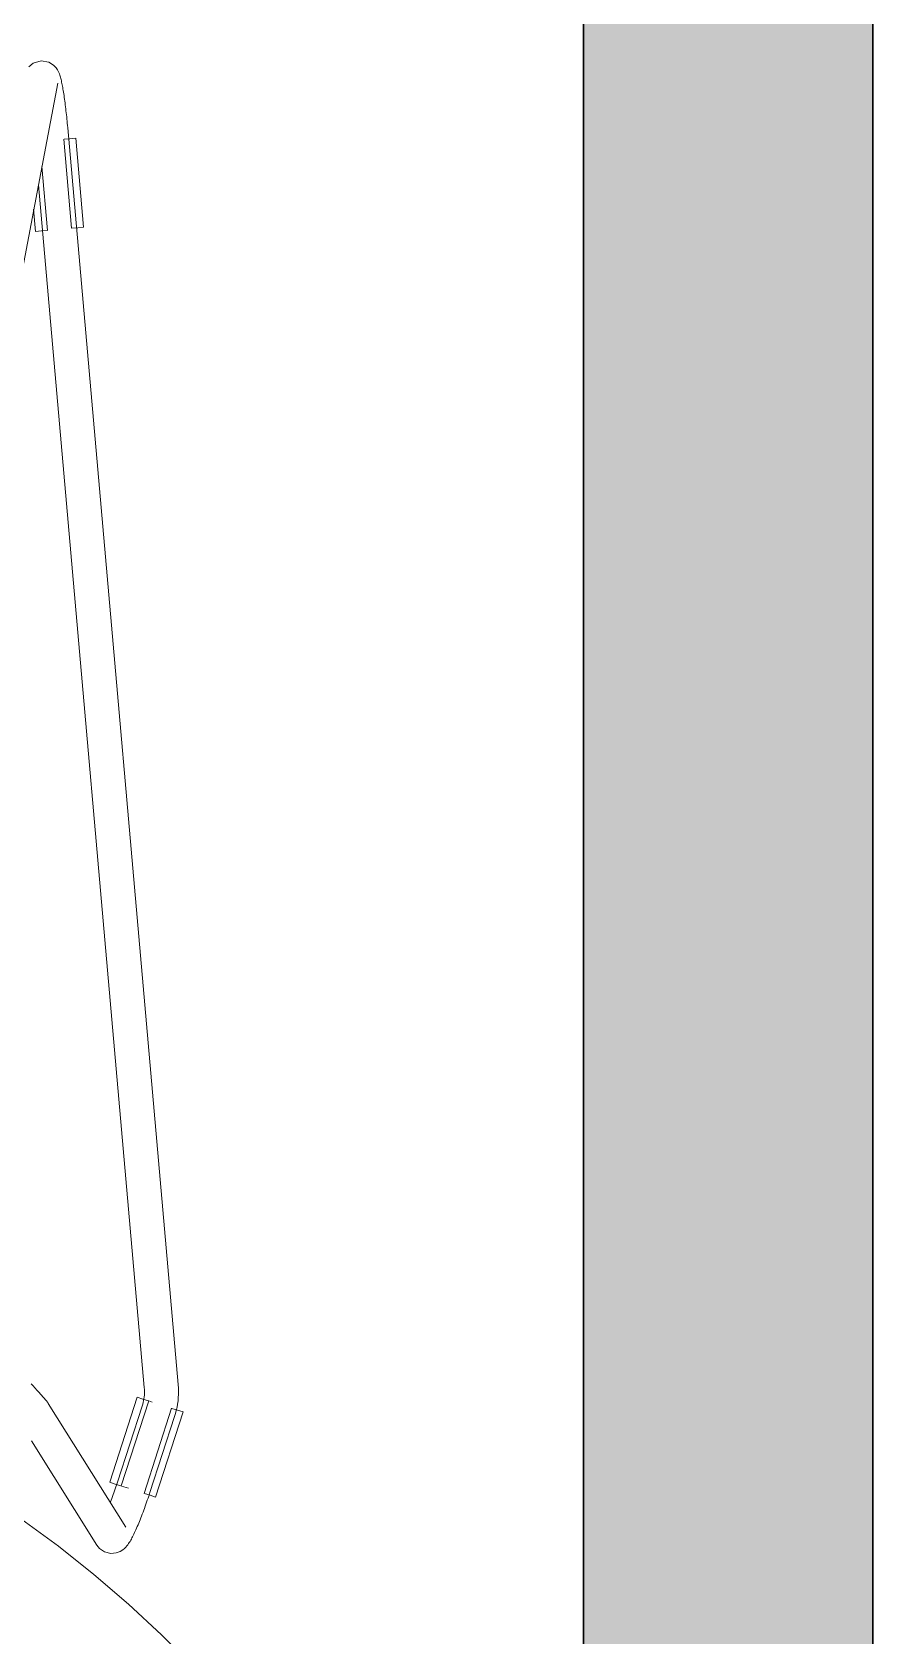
# Model space of a CAD drawing. Header units: millimetres. Extents: x 155927 to 317870, y -36033 to 97293.
# Drawn here: x 164580 to 164877, y 12593 to 13158 of the extents above; entities that cross this region are included whole.
import ezdxf

# ---------------------------------------------------------------- set-up
doc = ezdxf.new("R2010")
doc.units = ezdxf.units.MM
doc.header["$MEASUREMENT"] = 0
for name, color, linetype, lineweight in [('A-WALL-PATT', 7, 'CONTINUOUS', 9), ('I-FURN', 8, 'CONTINUOUS', 9), ('I-WALL', 7, 'CONTINUOUS', 9)]:
    doc.layers.add(name, color=color, linetype=linetype, lineweight=lineweight)

msp = doc.modelspace()

# ---------------------------------------------------------------- hatches: boundary and pattern name
at = {"layer": 'A-WALL-PATT'}
msp.add_hatch(color=256, dxfattribs=at).paths.add_polyline_path([(164774.83, 9369.61), (164876.83, 9369.61), (164876.83, 13505.61), (164774.83, 13505.61), (164774.83, 9818.04)], flags=0)

# ---------------------------------------------------------------- linework, layer by layer
at = {"layer": 'I-FURN'}
for p, q in [((164580.83, 13147.45), (164579.25, 13146.12)), ((164580.83, 13147.45), (164583.58, 13148.28)), ((164583.58, 13148.28), (164586.34, 13147.8)), ((164586.34, 13147.8), (164587.99, 13146.75)), ((164587.99, 13146.75), (164588.85, 13145.85)), ((164588.85, 13145.85), (164589.33, 13145.14)), ((164589.33, 13145.14), (164589.63, 13144.58)), ((164589.63, 13144.58), (164589.85, 13144.11)), ((164570.67, 13041.16), (164589.48, 13140.45)), ((164589.85, 13144.11), (164590.02, 13143.68)), ((164590.02, 13143.68), (164590.16, 13143.28)), ((164590.16, 13143.28), (164590.28, 13142.88)), ((164590.28, 13142.88), (164590.4, 13142.48)), ((164590.4, 13142.48), (164590.51, 13142.08)), ((164590.51, 13142.08), (164590.61, 13141.67)), ((164590.61, 13141.67), (164590.71, 13141.24)), ((164590.71, 13141.24), (164590.81, 13140.8)), ((164590.81, 13140.8), (164590.9, 13140.34)), ((164590.9, 13140.34), (164591, 13139.86)), ((164591, 13139.86), (164591.1, 13139.37)), ((164591.1, 13139.37), (164591.19, 13138.85)), ((164591.19, 13138.85), (164591.28, 13138.32)), ((164591.28, 13138.32), (164591.38, 13137.77)), ((164591.38, 13137.77), (164591.47, 13137.2)), ((164591.47, 13137.2), (164591.56, 13136.61)), ((164591.56, 13136.61), (164591.65, 13136.01)), ((164591.65, 13136.01), (164591.74, 13135.39)), ((164591.74, 13135.39), (164591.83, 13134.76)), ((164591.83, 13134.76), (164591.92, 13134.11)), ((164591.92, 13134.11), (164592.01, 13133.44)), ((164592.01, 13133.44), (164592.1, 13132.77)), ((164592.1, 13132.77), (164592.18, 13132.08)), ((164592.18, 13132.08), (164592.27, 13131.38)), ((164592.27, 13131.38), (164592.35, 13130.67)), ((164592.35, 13130.67), (164592.43, 13129.95)), ((164592.43, 13129.95), (164592.51, 13129.23)), ((164592.51, 13129.23), (164592.59, 13128.49)), ((164592.59, 13128.49), (164592.66, 13127.76)), ((164592.66, 13127.76), (164592.74, 13127.01)), ((164592.74, 13127.01), (164592.81, 13126.26)), ((164592.81, 13126.26), (164592.88, 13125.51)), ((164592.88, 13125.51), (164592.95, 13124.76)), ((164592.95, 13124.76), (164592.96, 13124.6)), ((164631.91, 12681.28), (164592.96, 13124.6)), ((164591.54, 13120.62), (164594.3, 13089.21)), ((164591.67, 13120.64), (164593.73, 13120.82)), ((164593.73, 13120.82), (164595.78, 13121)), ((164595.78, 13121), (164598.54, 13089.59)), ((164585.86, 13088.47), (164583.88, 13110.95)), ((164582.67, 13104.58), (164619.95, 12680.23)), ((164580.93, 13095.99), (164581.63, 13088.1)), ((164583.67, 13088.28), (164581.63, 13088.1)), ((164585.73, 13088.46), (164583.67, 13088.28)), ((164596.49, 13089.41), (164594.43, 13089.22)), ((164598.54, 13089.59), (164596.49, 13089.41)), ((164580.51, 12681.09), (164580.11, 12681.53)), ((164580.9, 12680.67), (164580.51, 12681.09)), ((164581.28, 12680.25), (164580.9, 12680.67)), ((164631.92, 12681.24), (164631.91, 12681.28)), ((164631.99, 12680.1), (164631.92, 12681.24)), ((164581.65, 12679.85), (164581.28, 12680.25)), ((164582.01, 12679.46), (164581.65, 12679.85)), ((164582.35, 12679.08), (164582.01, 12679.46)), ((164582.68, 12678.72), (164582.35, 12679.08)), ((164582.99, 12678.37), (164582.68, 12678.72)), ((164583.3, 12678.03), (164582.99, 12678.37)), ((164583.58, 12677.71), (164583.3, 12678.03)), ((164583.86, 12677.4), (164583.58, 12677.71)), ((164584.11, 12677.1), (164583.86, 12677.4)), ((164584.36, 12676.82), (164584.11, 12677.1)), ((164584.59, 12676.56), (164584.36, 12676.82)), ((164584.8, 12676.31), (164584.59, 12676.56)), ((164585, 12676.06), (164584.8, 12676.31)), ((164585.19, 12675.83), (164585, 12676.06)), ((164585.37, 12675.61), (164585.19, 12675.83)), ((164585.54, 12675.39), (164585.37, 12675.61)), ((164585.72, 12675.16), (164585.54, 12675.39)), ((164585.9, 12674.9), (164585.72, 12675.16)), ((164586.12, 12674.58), (164585.9, 12674.9)), ((164617.47, 12676.81), (164607.78, 12646.81)), ((164611.82, 12645.5), (164621.51, 12675.51)), ((164617.47, 12676.81), (164619.42, 12676.18)), ((164619.58, 12674.97), (164619.41, 12674.33)), ((164619.42, 12676.18), (164621.39, 12675.55)), ((164619.72, 12675.62), (164619.58, 12674.97)), ((164619.83, 12676.27), (164619.72, 12675.62)), ((164619.92, 12676.93), (164619.83, 12676.27)), ((164619.98, 12677.59), (164619.92, 12676.93)), ((164619.96, 12680.23), (164620, 12679.57)), ((164620.01, 12678.25), (164619.98, 12677.59)), ((164620, 12679.57), (164620.02, 12678.91)), ((164620.02, 12678.91), (164620.01, 12678.25)), ((164621.61, 12675.48), (164622.77, 12675.1)), ((164631.68, 12674.4), (164631.84, 12675.54)), ((164631.84, 12675.54), (164631.94, 12676.67)), ((164631.94, 12676.67), (164632, 12677.81)), ((164632.02, 12678.96), (164631.99, 12680.1)), ((164632, 12677.81), (164632.02, 12678.96)), ((164613.42, 12630.99), (164586.12, 12674.58)), ((164619.21, 12673.67), (164610.5, 12646.86)), ((164619.22, 12673.7), (164619.21, 12673.67)), ((164619.41, 12674.33), (164619.22, 12673.7)), ((164629.58, 12672.9), (164619.89, 12642.9)), ((164621.91, 12643.15), (164630.63, 12669.97)), ((164633.62, 12671.6), (164623.93, 12641.59)), ((164629.7, 12672.87), (164631.67, 12672.23)), ((164630.63, 12669.97), (164630.96, 12671.06)), ((164630.96, 12671.06), (164631.24, 12672.16)), ((164631.24, 12672.16), (164631.49, 12673.28)), ((164631.49, 12673.28), (164631.68, 12674.4)), ((164631.67, 12672.23), (164633.62, 12671.6)), ((164580.22, 12661.39), (164603.25, 12624.62)), ((164609.73, 12646.18), (164607.78, 12646.81)), ((164610.16, 12645.84), (164610.39, 12646.53)), ((164610.39, 12646.53), (164610.5, 12646.86)), ((164608.29, 12640.5), (164608.53, 12641.14)), ((164608.53, 12641.14), (164608.76, 12641.79)), ((164608.76, 12641.79), (164609, 12642.44)), ((164609, 12642.44), (164609.23, 12643.11)), ((164609.23, 12643.11), (164609.47, 12643.78)), ((164609.47, 12643.78), (164609.7, 12644.46)), ((164609.7, 12644.46), (164609.93, 12645.15)), ((164611.7, 12645.54), (164609.73, 12646.18)), ((164609.93, 12645.15), (164610.16, 12645.84)), ((164611.92, 12645.47), (164614.4, 12644.67)), ((164621.98, 12642.22), (164620.01, 12642.86)), ((164621.02, 12640.48), (164621.27, 12641.22)), ((164621.27, 12641.22), (164621.52, 12641.95)), ((164621.52, 12641.95), (164621.76, 12642.69)), ((164621.76, 12642.69), (164621.91, 12643.15)), ((164623.93, 12641.59), (164621.98, 12642.22)), ((164608.06, 12639.88), (164608.29, 12640.5)), ((164618.99, 12634.88), (164619.25, 12635.54)), ((164619.25, 12635.54), (164619.5, 12636.22)), ((164619.5, 12636.22), (164619.76, 12636.91)), ((164619.76, 12636.91), (164620.01, 12637.61)), ((164620.01, 12637.61), (164620.27, 12638.32)), ((164620.27, 12638.32), (164620.52, 12639.03)), ((164620.52, 12639.03), (164620.77, 12639.75)), ((164620.77, 12639.75), (164621.02, 12640.48)), ((164589.69, 12624.24), (164576.77, 12633.67)), ((164616.54, 12629.03), (164616.78, 12629.54)), ((164616.78, 12629.54), (164617.01, 12630.07)), ((164617.01, 12630.07), (164617.25, 12630.61)), ((164617.25, 12630.61), (164617.5, 12631.18)), ((164617.5, 12631.18), (164617.74, 12631.75)), ((164617.74, 12631.75), (164617.99, 12632.35)), ((164617.99, 12632.35), (164618.24, 12632.96)), ((164618.24, 12632.96), (164618.49, 12633.59)), ((164618.49, 12633.59), (164618.74, 12634.23)), ((164618.74, 12634.23), (164618.99, 12634.88)), ((164602.22, 12614.29), (164589.69, 12624.24)), ((164604.15, 12623.5), (164603.25, 12624.62)), ((164613, 12623.47), (164613.47, 12623.94)), ((164613.47, 12623.94), (164613.84, 12624.36)), ((164613.84, 12624.36), (164614.15, 12624.76)), ((164614.15, 12624.76), (164614.43, 12625.16)), ((164614.43, 12625.16), (164614.68, 12625.54)), ((164614.68, 12625.54), (164614.92, 12625.93)), ((164614.92, 12625.93), (164615.16, 12626.33)), ((164615.16, 12626.33), (164615.39, 12626.74)), ((164615.39, 12626.74), (164615.62, 12627.17)), ((164615.62, 12627.17), (164615.85, 12627.61)), ((164615.85, 12627.61), (164616.08, 12628.07)), ((164616.08, 12628.07), (164616.31, 12628.54)), ((164616.31, 12628.54), (164616.54, 12629.03)), ((164604.15, 12623.5), (164605.88, 12622.28)), ((164605.88, 12622.28), (164608.11, 12621.69)), ((164608.11, 12621.69), (164610.08, 12621.86)), ((164610.08, 12621.86), (164611.46, 12622.39)), ((164611.46, 12622.39), (164612.37, 12622.95)), ((164612.37, 12622.95), (164613, 12623.47)), ((164614.34, 12603.85), (164602.22, 12614.29)), ((164626.04, 12592.94), (164614.34, 12603.85)), ((164637.29, 12581.56), (164626.04, 12592.94))]:
    msp.add_line(p, q, dxfattribs=at)
at = {"layer": 'I-WALL', "lineweight": 30}
for p, q in [((164774.83, 13505.61), (164774.83, 9369.61)), ((164876.83, 9369.61), (164876.83, 13505.61))]:
    msp.add_line(p, q, dxfattribs=at)

doc.saveas('drawing.dxf')
